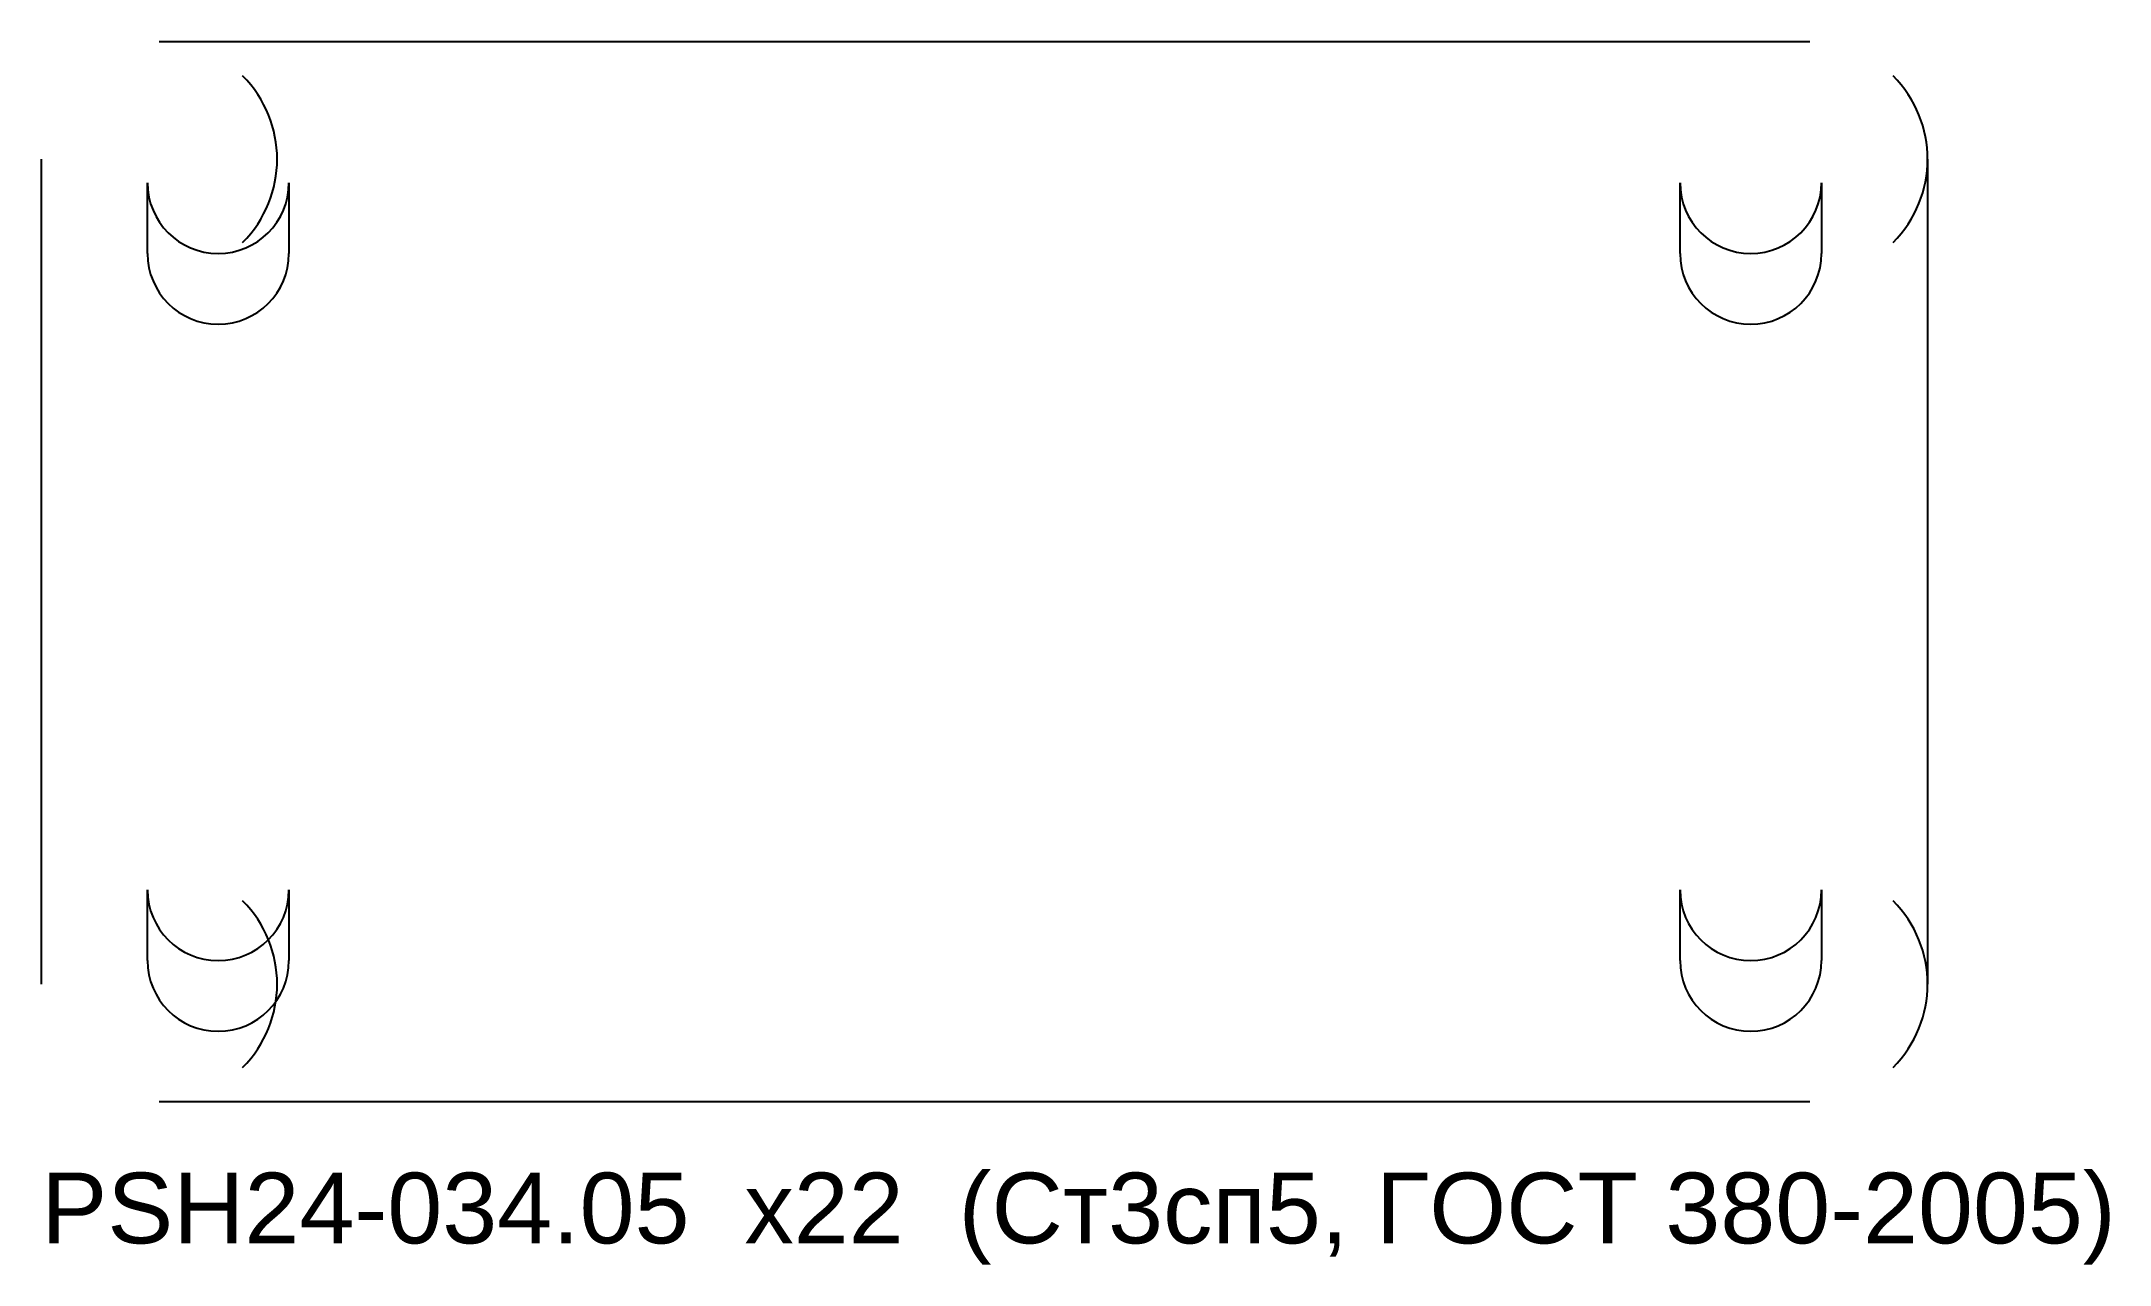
# Model space of a CAD drawing. Header units: millimetres. Extents: x -80 to 95, y -59 to 45.
import ezdxf

# ---------------------------------------------------------------- set-up
doc = ezdxf.new("R2010")
doc.units = ezdxf.units.MM
for name, color, linetype in [('CUT', 1, 'Continuous'), ('CUT_INNER', 3, 'Continuous'), ('MARK', 5, 'Continuous')]:
    doc.layers.add(name, color=color, linetype=linetype)
doc.styles.add('GOST', font='Arial')

msp = doc.modelspace()

# ---------------------------------------------------------------- linework, layer by layer
at = {"layer": 'CUT'}
for p, q in [((-70, 45), (70, 45)), ((-80, -35), (-80, 35)), ((80, 35), (80, -35)), ((70, -45), (-70, -45))]:
    msp.add_line(p, q, dxfattribs=at)
for centre in [(-70, 35), (70, 35), (-70, -35), (70, -35)]:
    msp.add_arc(centre, 10, 315, 405, dxfattribs=at)
at = {"layer": 'CUT_INNER'}
for p, q in [((-71, 27), (-71, 33)), ((-59, 33), (-59, 27)), ((59, 27), (59, 33)), ((71, 33), (71, 27)), ((-71, -33), (-71, -27)), ((-59, -27), (-59, -33)), ((59, -33), (59, -27)), ((71, -27), (71, -33))]:
    msp.add_line(p, q, dxfattribs=at)
for centre in [(-65, 33), (65, 33), (-65, 27), (65, 27), (-65, -27), (65, -27), (-65, -33), (65, -33)]:
    msp.add_arc(centre, 6, 180, 360, dxfattribs=at)

# ---------------------------------------------------------------- texts
at = {"layer": 'MARK', "style": 'GOST'}
msp.add_text('PSH24-034.05  x22  (Ст3сп5, ГОСТ 380-2005)', height=6, dxfattribs=at).set_placement((-80, -57))

doc.saveas('drawing.dxf')
